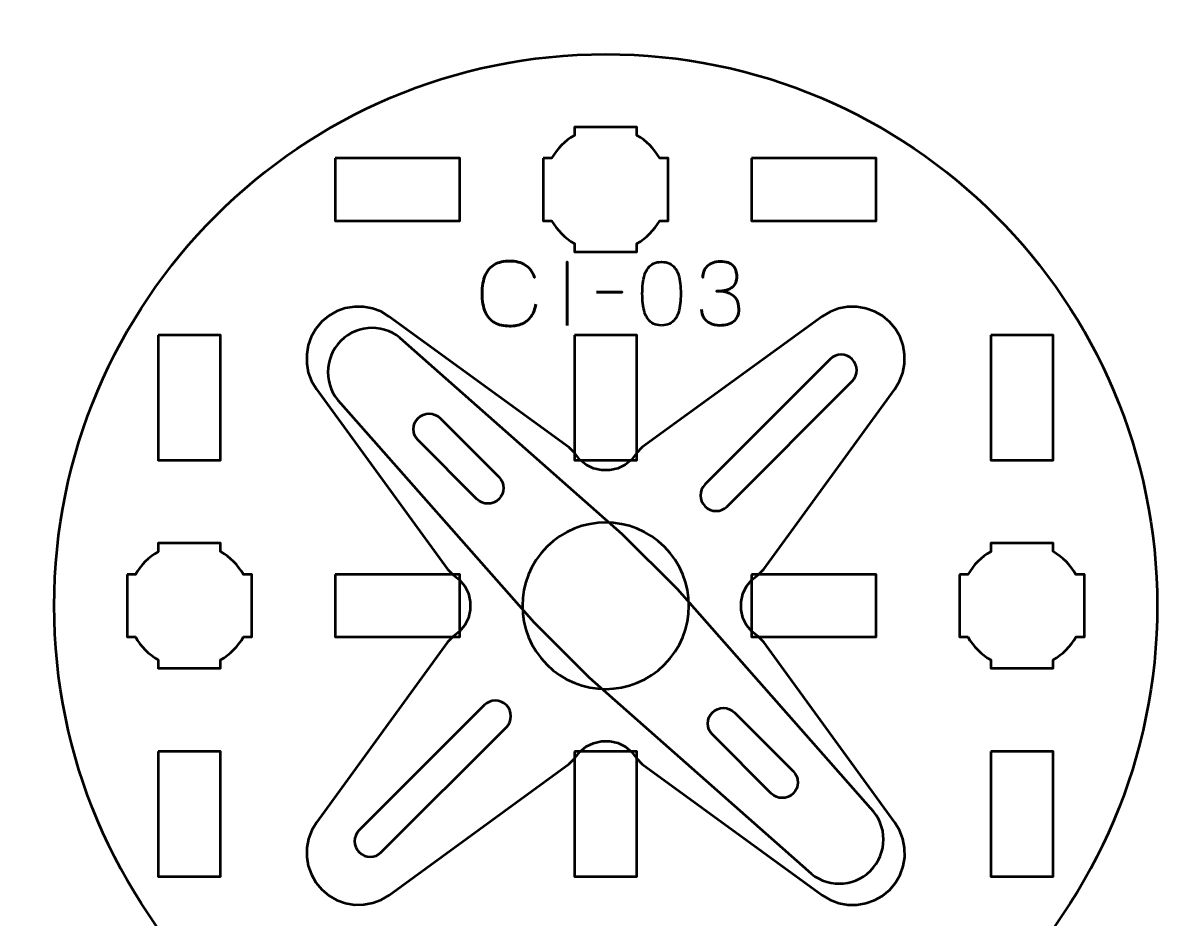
# Model space of a CAD drawing. Header units: centimetres. Extents: x -21 to 0, y -29.7 to 0.
# Drawn here: x -11.5 to -5.99, y -27.16 to -22.85 of the extents above; entities that cross this region are included whole.
import ezdxf

# ---------------------------------------------------------------- set-up
doc = ezdxf.new("R2010")
doc.units = ezdxf.units.CM
doc.header["$MEASUREMENT"] = 0
doc.layers.add('Layer 1', color=7, linetype='Continuous')

msp = doc.modelspace()

# ---------------------------------------------------------------- linework, layer by layer
at = {"layer": 'Layer 1', "color": 114, "lineweight": 53}
msp.add_ellipse((-8.69997, -25.65), major_axis=(0, 2.65), ratio=1, dxfattribs=at)
at = {"layer": 'Layer 1', "color": 22, "lineweight": 53}
msp.add_open_spline([(-21.00003, -29.19995), (-21.00003, -29.19995), (-21.00003, -0.49992), (-21.00003, -0.49992), (-21.00003, -0.49992), (-21.00003, -0.22295), (-20.77694, 0.00004), (-20.49994, 0.00004), (-20.49994, 0.00004), (-20.49994, 0.00004), (-0.50008, 0.00004), (-0.50008, 0.00004), (-0.50008, 0.00004), (-0.22294, 0.00004), (0.00002, -0.22295), (0.00002, -0.49992), (0.00002, -0.49992), (0.00002, -0.49992), (0.00002, -29.19995), (0.00002, -29.19995), (0.00002, -29.19995), (0.00002, -29.47695), (-0.22294, -29.70004), (-0.50008, -29.70004), (-0.50008, -29.70004), (-0.50008, -29.70004), (-20.49994, -29.70004), (-20.49994, -29.70004), (-20.49994, -29.70004), (-20.77694, -29.70004), (-21.00003, -29.47695), (-21.00003, -29.19995)], degree=3, knots=[0, 0, 0, 0, 0.125, 0.125, 0.125, 0.125, 0.25, 0.25, 0.25, 0.25, 0.375, 0.375, 0.375, 0.375, 0.5, 0.5, 0.5, 0.5, 0.625, 0.625, 0.625, 0.625, 0.75, 0.75, 0.75, 0.75, 0.875, 0.875, 0.875, 0.875, 1, 1, 1, 1], dxfattribs=at)
at = {"layer": 'Layer 1', "lineweight": 53}
for points, knots in [([(-8.99997, -23.49994), (-8.99997, -23.49994), (-8.95977, -23.49994), (-8.95977, -23.49994), (-8.95977, -23.49994), (-8.93344, -23.45442), (-8.89548, -23.41649), (-8.84997, -23.39016), (-8.84997, -23.39016), (-8.84997, -23.39016), (-8.84997, -23.34994), (-8.84997, -23.34994), (-8.84997, -23.34994), (-8.84997, -23.34994), (-8.54997, -23.34994), (-8.54997, -23.34994), (-8.54997, -23.34994), (-8.54997, -23.34994), (-8.54997, -23.39013), (-8.54997, -23.39013), (-8.54997, -23.39013), (-8.50444, -23.41646), (-8.46645, -23.45441), (-8.44009, -23.49994), (-8.44009, -23.49994), (-8.44009, -23.49994), (-8.39997, -23.49994), (-8.39997, -23.49994), (-8.39997, -23.49994), (-8.39997, -23.49994), (-8.39997, -23.64536), (-8.39997, -23.64536), (-8.39997, -23.64536), (-8.39997, -23.64536), (-8.39991, -23.65001), (-8.39991, -23.65001), (-8.39991, -23.65001), (-8.39991, -23.65001), (-8.39997, -23.65465), (-8.39997, -23.65465), (-8.39997, -23.65465), (-8.39997, -23.65465), (-8.39997, -23.79994), (-8.39997, -23.79994), (-8.39997, -23.79994), (-8.39997, -23.79994), (-8.44004, -23.79994), (-8.44004, -23.79994), (-8.44004, -23.79994), (-8.46639, -23.84551), (-8.50439, -23.88352), (-8.54997, -23.90988), (-8.54997, -23.90988), (-8.54997, -23.90988), (-8.54997, -23.94994), (-8.54997, -23.94994), (-8.54997, -23.94994), (-8.54997, -23.94994), (-8.69325, -23.94994), (-8.69325, -23.94994), (-8.69325, -23.94994), (-8.69325, -23.94994), (-8.69992, -23.95002), (-8.69992, -23.95002), (-8.69992, -23.95002), (-8.69992, -23.95002), (-8.7066, -23.94994), (-8.7066, -23.94994), (-8.7066, -23.94994), (-8.7066, -23.94994), (-8.84997, -23.94994), (-8.84997, -23.94994), (-8.84997, -23.94994), (-8.84997, -23.94994), (-8.84997, -23.90984), (-8.84997, -23.90984), (-8.84997, -23.90984), (-8.89551, -23.88348), (-8.93349, -23.84549), (-8.95982, -23.79994), (-8.95982, -23.79994), (-8.95982, -23.79994), (-8.99997, -23.79994), (-8.99997, -23.79994), (-8.99997, -23.79994), (-8.99997, -23.79994), (-8.99997, -23.49994), (-8.99997, -23.49994)], [0, 0, 0, 0, 0.0454545, 0.0454545, 0.0454545, 0.0454545, 0.0909091, 0.0909091, 0.0909091, 0.0909091, 0.1363636, 0.1363636, 0.1363636, 0.1363636, 0.1818182, 0.1818182, 0.1818182, 0.1818182, 0.2272727, 0.2272727, 0.2272727, 0.2272727, 0.2727273, 0.2727273, 0.2727273, 0.2727273, 0.3181818, 0.3181818, 0.3181818, 0.3181818, 0.3636364, 0.3636364, 0.3636364, 0.3636364, 0.4090909, 0.4090909, 0.4090909, 0.4090909, 0.4545455, 0.4545455, 0.4545455, 0.4545455, 0.5, 0.5, 0.5, 0.5, 0.5454545, 0.5454545, 0.5454545, 0.5454545, 0.5909091, 0.5909091, 0.5909091, 0.5909091, 0.6363636, 0.6363636, 0.6363636, 0.6363636, 0.6818182, 0.6818182, 0.6818182, 0.6818182, 0.7272727, 0.7272727, 0.7272727, 0.7272727, 0.7727273, 0.7727273, 0.7727273, 0.7727273, 0.8181818, 0.8181818, 0.8181818, 0.8181818, 0.8636364, 0.8636364, 0.8636364, 0.8636364, 0.9090909, 0.9090909, 0.9090909, 0.9090909, 0.9545455, 0.9545455, 0.9545455, 0.9545455, 1, 1, 1, 1]), ([(-9.99996, -23.49993), (-9.99996, -23.49993), (-9.39995, -23.49993), (-9.39995, -23.49993), (-9.39995, -23.49993), (-9.39995, -23.49993), (-9.39995, -23.79993), (-9.39995, -23.79993), (-9.39995, -23.79993), (-9.39995, -23.79993), (-9.99996, -23.79993), (-9.99996, -23.79993), (-9.99996, -23.79993), (-9.99996, -23.79993), (-9.99996, -23.49993), (-9.99996, -23.49993)], [0, 0, 0, 0, 0.25, 0.25, 0.25, 0.25, 0.5, 0.5, 0.5, 0.5, 0.75, 0.75, 0.75, 0.75, 1, 1, 1, 1]), ([(-7.99989, -23.49993), (-7.99989, -23.49993), (-7.39989, -23.49993), (-7.39989, -23.49993), (-7.39989, -23.49993), (-7.39989, -23.49993), (-7.39989, -23.79993), (-7.39989, -23.79993), (-7.39989, -23.79993), (-7.39989, -23.79993), (-7.99989, -23.79993), (-7.99989, -23.79993), (-7.99989, -23.79993), (-7.99989, -23.79993), (-7.99989, -23.49993), (-7.99989, -23.49993)], [0, 0, 0, 0, 0.25, 0.25, 0.25, 0.25, 0.5, 0.5, 0.5, 0.5, 0.75, 0.75, 0.75, 0.75, 1, 1, 1, 1]), ([(-10.84994, -24.34991), (-10.84994, -24.34991), (-10.54994, -24.34991), (-10.54994, -24.34991), (-10.54994, -24.34991), (-10.54994, -24.34991), (-10.54994, -24.94992), (-10.54994, -24.94992), (-10.54994, -24.94992), (-10.54994, -24.94992), (-10.84994, -24.94992), (-10.84994, -24.94992), (-10.84994, -24.94992), (-10.84994, -24.94992), (-10.84994, -24.34991), (-10.84994, -24.34991)], [0, 0, 0, 0, 0.25, 0.25, 0.25, 0.25, 0.5, 0.5, 0.5, 0.5, 0.75, 0.75, 0.75, 0.75, 1, 1, 1, 1]), ([(-8.85001, -24.34991), (-8.85001, -24.34991), (-8.55001, -24.34991), (-8.55001, -24.34991), (-8.55001, -24.34991), (-8.55001, -24.34991), (-8.55001, -24.94992), (-8.55001, -24.94992), (-8.55001, -24.94992), (-8.55001, -24.94992), (-8.85001, -24.94992), (-8.85001, -24.94992), (-8.85001, -24.94992), (-8.85001, -24.94992), (-8.85001, -24.34991), (-8.85001, -24.34991)], [0, 0, 0, 0, 0.25, 0.25, 0.25, 0.25, 0.5, 0.5, 0.5, 0.5, 0.75, 0.75, 0.75, 0.75, 1, 1, 1, 1]), ([(-6.84991, -24.34991), (-6.84991, -24.34991), (-6.5499, -24.34991), (-6.5499, -24.34991), (-6.5499, -24.34991), (-6.5499, -24.34991), (-6.5499, -24.94992), (-6.5499, -24.94992), (-6.5499, -24.94992), (-6.5499, -24.94992), (-6.84991, -24.94992), (-6.84991, -24.94992), (-6.84991, -24.94992), (-6.84991, -24.94992), (-6.84991, -24.34991), (-6.84991, -24.34991)], [0, 0, 0, 0, 0.25, 0.25, 0.25, 0.25, 0.5, 0.5, 0.5, 0.5, 0.75, 0.75, 0.75, 0.75, 1, 1, 1, 1]), ([(-10.99997, -25.49994), (-10.99997, -25.49994), (-10.95977, -25.49994), (-10.95977, -25.49994), (-10.95977, -25.49994), (-10.93344, -25.45442), (-10.89548, -25.41649), (-10.84997, -25.39016), (-10.84997, -25.39016), (-10.84997, -25.39016), (-10.84997, -25.34994), (-10.84997, -25.34994), (-10.84997, -25.34994), (-10.84997, -25.34994), (-10.54997, -25.34994), (-10.54997, -25.34994), (-10.54997, -25.34994), (-10.54997, -25.34994), (-10.54997, -25.39013), (-10.54997, -25.39013), (-10.54997, -25.39013), (-10.50444, -25.41646), (-10.46645, -25.45441), (-10.44009, -25.49994), (-10.44009, -25.49994), (-10.44009, -25.49994), (-10.39997, -25.49994), (-10.39997, -25.49994), (-10.39997, -25.49994), (-10.39997, -25.49994), (-10.39997, -25.64536), (-10.39997, -25.64536), (-10.39997, -25.64536), (-10.39997, -25.64536), (-10.39991, -25.65001), (-10.39991, -25.65001), (-10.39991, -25.65001), (-10.39991, -25.65001), (-10.39997, -25.65465), (-10.39997, -25.65465), (-10.39997, -25.65465), (-10.39997, -25.65465), (-10.39997, -25.79994), (-10.39997, -25.79994), (-10.39997, -25.79994), (-10.39997, -25.79994), (-10.44004, -25.79994), (-10.44004, -25.79994), (-10.44004, -25.79994), (-10.46639, -25.84551), (-10.50439, -25.88352), (-10.54997, -25.90988), (-10.54997, -25.90988), (-10.54997, -25.90988), (-10.54997, -25.94994), (-10.54997, -25.94994), (-10.54997, -25.94994), (-10.54997, -25.94994), (-10.69325, -25.94994), (-10.69325, -25.94994), (-10.69325, -25.94994), (-10.69325, -25.94994), (-10.69992, -25.95002), (-10.69992, -25.95002), (-10.69992, -25.95002), (-10.69992, -25.95002), (-10.7066, -25.94994), (-10.7066, -25.94994), (-10.7066, -25.94994), (-10.7066, -25.94994), (-10.84997, -25.94994), (-10.84997, -25.94994), (-10.84997, -25.94994), (-10.84997, -25.94994), (-10.84997, -25.90984), (-10.84997, -25.90984), (-10.84997, -25.90984), (-10.89551, -25.88348), (-10.93349, -25.84549), (-10.95982, -25.79994), (-10.95982, -25.79994), (-10.95982, -25.79994), (-10.99997, -25.79994), (-10.99997, -25.79994), (-10.99997, -25.79994), (-10.99997, -25.79994), (-10.99997, -25.49994), (-10.99997, -25.49994)], [0, 0, 0, 0, 0.0454545, 0.0454545, 0.0454545, 0.0454545, 0.0909091, 0.0909091, 0.0909091, 0.0909091, 0.1363636, 0.1363636, 0.1363636, 0.1363636, 0.1818182, 0.1818182, 0.1818182, 0.1818182, 0.2272727, 0.2272727, 0.2272727, 0.2272727, 0.2727273, 0.2727273, 0.2727273, 0.2727273, 0.3181818, 0.3181818, 0.3181818, 0.3181818, 0.3636364, 0.3636364, 0.3636364, 0.3636364, 0.4090909, 0.4090909, 0.4090909, 0.4090909, 0.4545455, 0.4545455, 0.4545455, 0.4545455, 0.5, 0.5, 0.5, 0.5, 0.5454545, 0.5454545, 0.5454545, 0.5454545, 0.5909091, 0.5909091, 0.5909091, 0.5909091, 0.6363636, 0.6363636, 0.6363636, 0.6363636, 0.6818182, 0.6818182, 0.6818182, 0.6818182, 0.7272727, 0.7272727, 0.7272727, 0.7272727, 0.7727273, 0.7727273, 0.7727273, 0.7727273, 0.8181818, 0.8181818, 0.8181818, 0.8181818, 0.8636364, 0.8636364, 0.8636364, 0.8636364, 0.9090909, 0.9090909, 0.9090909, 0.9090909, 0.9545455, 0.9545455, 0.9545455, 0.9545455, 1, 1, 1, 1]), ([(-6.99997, -25.49994), (-6.99997, -25.49994), (-6.95977, -25.49994), (-6.95977, -25.49994), (-6.95977, -25.49994), (-6.93344, -25.45442), (-6.89548, -25.41649), (-6.84997, -25.39016), (-6.84997, -25.39016), (-6.84997, -25.39016), (-6.84997, -25.34994), (-6.84997, -25.34994), (-6.84997, -25.34994), (-6.84997, -25.34994), (-6.54997, -25.34994), (-6.54997, -25.34994), (-6.54997, -25.34994), (-6.54997, -25.34994), (-6.54997, -25.39013), (-6.54997, -25.39013), (-6.54997, -25.39013), (-6.50444, -25.41646), (-6.46645, -25.45441), (-6.44009, -25.49994), (-6.44009, -25.49994), (-6.44009, -25.49994), (-6.39997, -25.49994), (-6.39997, -25.49994), (-6.39997, -25.49994), (-6.39997, -25.49994), (-6.39997, -25.64536), (-6.39997, -25.64536), (-6.39997, -25.64536), (-6.39997, -25.64536), (-6.39991, -25.65001), (-6.39991, -25.65001), (-6.39991, -25.65001), (-6.39991, -25.65001), (-6.39997, -25.65465), (-6.39997, -25.65465), (-6.39997, -25.65465), (-6.39997, -25.65465), (-6.39997, -25.79994), (-6.39997, -25.79994), (-6.39997, -25.79994), (-6.39997, -25.79994), (-6.44004, -25.79994), (-6.44004, -25.79994), (-6.44004, -25.79994), (-6.46639, -25.84551), (-6.50439, -25.88352), (-6.54997, -25.90988), (-6.54997, -25.90988), (-6.54997, -25.90988), (-6.54997, -25.94994), (-6.54997, -25.94994), (-6.54997, -25.94994), (-6.54997, -25.94994), (-6.69325, -25.94994), (-6.69325, -25.94994), (-6.69325, -25.94994), (-6.69325, -25.94994), (-6.69992, -25.95002), (-6.69992, -25.95002), (-6.69992, -25.95002), (-6.69992, -25.95002), (-6.7066, -25.94994), (-6.7066, -25.94994), (-6.7066, -25.94994), (-6.7066, -25.94994), (-6.84997, -25.94994), (-6.84997, -25.94994), (-6.84997, -25.94994), (-6.84997, -25.94994), (-6.84997, -25.90984), (-6.84997, -25.90984), (-6.84997, -25.90984), (-6.89551, -25.88348), (-6.93349, -25.84549), (-6.95982, -25.79994), (-6.95982, -25.79994), (-6.95982, -25.79994), (-6.99997, -25.79994), (-6.99997, -25.79994), (-6.99997, -25.79994), (-6.99997, -25.79994), (-6.99997, -25.49994), (-6.99997, -25.49994)], [0, 0, 0, 0, 0.0454545, 0.0454545, 0.0454545, 0.0454545, 0.0909091, 0.0909091, 0.0909091, 0.0909091, 0.1363636, 0.1363636, 0.1363636, 0.1363636, 0.1818182, 0.1818182, 0.1818182, 0.1818182, 0.2272727, 0.2272727, 0.2272727, 0.2272727, 0.2727273, 0.2727273, 0.2727273, 0.2727273, 0.3181818, 0.3181818, 0.3181818, 0.3181818, 0.3636364, 0.3636364, 0.3636364, 0.3636364, 0.4090909, 0.4090909, 0.4090909, 0.4090909, 0.4545455, 0.4545455, 0.4545455, 0.4545455, 0.5, 0.5, 0.5, 0.5, 0.5454545, 0.5454545, 0.5454545, 0.5454545, 0.5909091, 0.5909091, 0.5909091, 0.5909091, 0.6363636, 0.6363636, 0.6363636, 0.6363636, 0.6818182, 0.6818182, 0.6818182, 0.6818182, 0.7272727, 0.7272727, 0.7272727, 0.7272727, 0.7727273, 0.7727273, 0.7727273, 0.7727273, 0.8181818, 0.8181818, 0.8181818, 0.8181818, 0.8636364, 0.8636364, 0.8636364, 0.8636364, 0.9090909, 0.9090909, 0.9090909, 0.9090909, 0.9545455, 0.9545455, 0.9545455, 0.9545455, 1, 1, 1, 1]), ([(-9.99996, -25.49986), (-9.99996, -25.49986), (-9.39995, -25.49986), (-9.39995, -25.49986), (-9.39995, -25.49986), (-9.39995, -25.49986), (-9.39995, -25.79986), (-9.39995, -25.79986), (-9.39995, -25.79986), (-9.39995, -25.79986), (-9.99996, -25.79986), (-9.99996, -25.79986), (-9.99996, -25.79986), (-9.99996, -25.79986), (-9.99996, -25.49986), (-9.99996, -25.49986)], [0, 0, 0, 0, 0.25, 0.25, 0.25, 0.25, 0.5, 0.5, 0.5, 0.5, 0.75, 0.75, 0.75, 0.75, 1, 1, 1, 1]), ([(-7.99989, -25.49986), (-7.99989, -25.49986), (-7.39989, -25.49986), (-7.39989, -25.49986), (-7.39989, -25.49986), (-7.39989, -25.49986), (-7.39989, -25.79986), (-7.39989, -25.79986), (-7.39989, -25.79986), (-7.39989, -25.79986), (-7.99989, -25.79986), (-7.99989, -25.79986), (-7.99989, -25.79986), (-7.99989, -25.79986), (-7.99989, -25.49986), (-7.99989, -25.49986)], [0, 0, 0, 0, 0.25, 0.25, 0.25, 0.25, 0.5, 0.5, 0.5, 0.5, 0.75, 0.75, 0.75, 0.75, 1, 1, 1, 1]), ([(-10.84994, -26.34998), (-10.84994, -26.34998), (-10.54994, -26.34998), (-10.54994, -26.34998), (-10.54994, -26.34998), (-10.54994, -26.34998), (-10.54994, -26.94998), (-10.54994, -26.94998), (-10.54994, -26.94998), (-10.54994, -26.94998), (-10.84994, -26.94998), (-10.84994, -26.94998), (-10.84994, -26.94998), (-10.84994, -26.94998), (-10.84994, -26.34998), (-10.84994, -26.34998)], [0, 0, 0, 0, 0.25, 0.25, 0.25, 0.25, 0.5, 0.5, 0.5, 0.5, 0.75, 0.75, 0.75, 0.75, 1, 1, 1, 1]), ([(-8.85001, -26.34998), (-8.85001, -26.34998), (-8.55001, -26.34998), (-8.55001, -26.34998), (-8.55001, -26.34998), (-8.55001, -26.34998), (-8.55001, -26.94998), (-8.55001, -26.94998), (-8.55001, -26.94998), (-8.55001, -26.94998), (-8.85001, -26.94998), (-8.85001, -26.94998), (-8.85001, -26.94998), (-8.85001, -26.94998), (-8.85001, -26.34998), (-8.85001, -26.34998)], [0, 0, 0, 0, 0.25, 0.25, 0.25, 0.25, 0.5, 0.5, 0.5, 0.5, 0.75, 0.75, 0.75, 0.75, 1, 1, 1, 1]), ([(-6.84991, -26.34998), (-6.84991, -26.34998), (-6.5499, -26.34998), (-6.5499, -26.34998), (-6.5499, -26.34998), (-6.5499, -26.34998), (-6.5499, -26.94998), (-6.5499, -26.94998), (-6.5499, -26.94998), (-6.5499, -26.94998), (-6.84991, -26.94998), (-6.84991, -26.94998), (-6.84991, -26.94998), (-6.84991, -26.94998), (-6.84991, -26.34998), (-6.84991, -26.34998)], [0, 0, 0, 0, 0.25, 0.25, 0.25, 0.25, 0.5, 0.5, 0.5, 0.5, 0.75, 0.75, 0.75, 0.75, 1, 1, 1, 1])]:
    msp.add_open_spline(points, degree=3, knots=knots, dxfattribs=at)
at = {"layer": 'Layer 1', "color": 30, "lineweight": 53}
for points, knots in [([(-9.03482, -24.20033), (-9.03934, -24.22453), (-9.04724, -24.2445), (-9.05832, -24.26016), (-9.05832, -24.26016), (-9.06946, -24.27576), (-9.08372, -24.28733), (-9.10107, -24.29488), (-9.10107, -24.29488), (-9.11836, -24.30243), (-9.13868, -24.30624), (-9.16182, -24.30617), (-9.16182, -24.30617), (-9.18997, -24.30624), (-9.21389, -24.3008), (-9.23351, -24.28973), (-9.23351, -24.28973), (-9.25312, -24.27872), (-9.26808, -24.26172), (-9.27838, -24.23865), (-9.27838, -24.23865), (-9.28868, -24.21557), (-9.29383, -24.18601), (-9.2939, -24.14996), (-9.2939, -24.14996), (-9.29383, -24.11405), (-9.28868, -24.08455), (-9.27838, -24.06148), (-9.27838, -24.06148), (-9.26808, -24.03841), (-9.25312, -24.02134), (-9.23351, -24.01026), (-9.23351, -24.01026), (-9.21389, -23.99918), (-9.18997, -23.99368), (-9.16182, -23.99375), (-9.16182, -23.99375), (-9.13169, -23.99368), (-9.10644, -24.0001), (-9.08612, -24.01301), (-9.08612, -24.01301), (-9.06587, -24.02592), (-9.05098, -24.04589), (-9.0416, -24.07291), (-9.0416, -24.07291), (-9.05098, -24.04589), (-9.06587, -24.02592), (-9.08612, -24.01301), (-9.08612, -24.01301), (-9.10644, -24.0001), (-9.13169, -23.99368), (-9.16182, -23.99375), (-9.16182, -23.99375), (-9.18997, -23.99368), (-9.21389, -23.99918), (-9.23351, -24.01026), (-9.23351, -24.01026), (-9.25312, -24.02134), (-9.26808, -24.03841), (-9.27838, -24.06148), (-9.27838, -24.06148), (-9.28868, -24.08455), (-9.29383, -24.11405), (-9.2939, -24.14996), (-9.2939, -24.14996), (-9.29383, -24.18601), (-9.28868, -24.21557), (-9.27838, -24.23865), (-9.27838, -24.23865), (-9.26808, -24.26172), (-9.25312, -24.27872), (-9.23351, -24.28973), (-9.23351, -24.28973), (-9.21389, -24.3008), (-9.18997, -24.30624), (-9.16182, -24.30617), (-9.16182, -24.30617), (-9.13868, -24.30624), (-9.11836, -24.30243), (-9.10107, -24.29488), (-9.10107, -24.29488), (-9.08372, -24.28733), (-9.06946, -24.27576), (-9.05832, -24.26016), (-9.05832, -24.26016), (-9.04724, -24.2445), (-9.03934, -24.22453), (-9.03482, -24.20033)], [0, 0, 0, 0, 0.0454545, 0.0454545, 0.0454545, 0.0454545, 0.0909091, 0.0909091, 0.0909091, 0.0909091, 0.1363636, 0.1363636, 0.1363636, 0.1363636, 0.1818182, 0.1818182, 0.1818182, 0.1818182, 0.2272727, 0.2272727, 0.2272727, 0.2272727, 0.2727273, 0.2727273, 0.2727273, 0.2727273, 0.3181818, 0.3181818, 0.3181818, 0.3181818, 0.3636364, 0.3636364, 0.3636364, 0.3636364, 0.4090909, 0.4090909, 0.4090909, 0.4090909, 0.4545455, 0.4545455, 0.4545455, 0.4545455, 0.5, 0.5, 0.5, 0.5, 0.5454545, 0.5454545, 0.5454545, 0.5454545, 0.5909091, 0.5909091, 0.5909091, 0.5909091, 0.6363636, 0.6363636, 0.6363636, 0.6363636, 0.6818182, 0.6818182, 0.6818182, 0.6818182, 0.7272727, 0.7272727, 0.7272727, 0.7272727, 0.7727273, 0.7727273, 0.7727273, 0.7727273, 0.8181818, 0.8181818, 0.8181818, 0.8181818, 0.8636364, 0.8636364, 0.8636364, 0.8636364, 0.9090909, 0.9090909, 0.9090909, 0.9090909, 0.9545455, 0.9545455, 0.9545455, 0.9545455, 1, 1, 1, 1]), ([(-8.88496, -24.30278), (-8.88496, -24.30278), (-8.88496, -23.99756), (-8.88496, -23.99756), (-8.88496, -23.99756), (-8.88496, -23.99756), (-8.88496, -24.30278), (-8.88496, -24.30278)], [0, 0, 0, 0, 0.5, 0.5, 0.5, 0.5, 1, 1, 1, 1]), ([(-8.43157, -24.30278), (-8.41676, -24.30271), (-8.40399, -24.3001), (-8.39333, -24.29502), (-8.39333, -24.29502), (-8.38275, -24.28994), (-8.37393, -24.28267), (-8.36688, -24.27343), (-8.36688, -24.27343), (-8.35989, -24.26412), (-8.35439, -24.25311), (-8.3503, -24.24041), (-8.3503, -24.24041), (-8.34627, -24.22771), (-8.34338, -24.21381), (-8.34176, -24.19857), (-8.34176, -24.19857), (-8.34006, -24.18333), (-8.33922, -24.16731), (-8.33929, -24.15038), (-8.33929, -24.15038), (-8.33922, -24.13352), (-8.34006, -24.1175), (-8.34176, -24.10233), (-8.34176, -24.10233), (-8.34338, -24.08716), (-8.34627, -24.07319), (-8.3503, -24.06049), (-8.3503, -24.06049), (-8.35439, -24.04786), (-8.35989, -24.03686), (-8.36688, -24.02747), (-8.36688, -24.02747), (-8.37393, -24.01816), (-8.38275, -24.01089), (-8.39333, -24.00581), (-8.39333, -24.00581), (-8.40399, -24.00066), (-8.41676, -23.99805), (-8.43157, -23.99798), (-8.43157, -23.99798), (-8.44639, -23.99805), (-8.45916, -24.00066), (-8.46982, -24.00581), (-8.46982, -24.00581), (-8.4804, -24.01089), (-8.48922, -24.01816), (-8.49627, -24.02747), (-8.49627, -24.02747), (-8.50326, -24.03686), (-8.50876, -24.04786), (-8.51285, -24.06049), (-8.51285, -24.06049), (-8.51688, -24.07319), (-8.51977, -24.08716), (-8.52139, -24.10233), (-8.52139, -24.10233), (-8.52308, -24.1175), (-8.52393, -24.13352), (-8.52386, -24.15038), (-8.52386, -24.15038), (-8.52393, -24.16731), (-8.52308, -24.18333), (-8.52139, -24.19857), (-8.52139, -24.19857), (-8.51977, -24.21381), (-8.51688, -24.22771), (-8.51285, -24.24041), (-8.51285, -24.24041), (-8.50876, -24.25311), (-8.50326, -24.26412), (-8.49627, -24.27343), (-8.49627, -24.27343), (-8.48922, -24.28267), (-8.4804, -24.28994), (-8.46982, -24.29502), (-8.46982, -24.29502), (-8.45916, -24.3001), (-8.44639, -24.30271), (-8.43157, -24.30278)], [0, 0, 0, 0, 0.05, 0.05, 0.05, 0.05, 0.1, 0.1, 0.1, 0.1, 0.15, 0.15, 0.15, 0.15, 0.2, 0.2, 0.2, 0.2, 0.25, 0.25, 0.25, 0.25, 0.3, 0.3, 0.3, 0.3, 0.35, 0.35, 0.35, 0.35, 0.4, 0.4, 0.4, 0.4, 0.45, 0.45, 0.45, 0.45, 0.5, 0.5, 0.5, 0.5, 0.55, 0.55, 0.55, 0.55, 0.6, 0.6, 0.6, 0.6, 0.65, 0.65, 0.65, 0.65, 0.7, 0.7, 0.7, 0.7, 0.75, 0.75, 0.75, 0.75, 0.8, 0.8, 0.8, 0.8, 0.85, 0.85, 0.85, 0.85, 0.9, 0.9, 0.9, 0.9, 0.95, 0.95, 0.95, 0.95, 1, 1, 1, 1]), ([(-8.43157, -24.30278), (-8.41676, -24.30271), (-8.40399, -24.3001), (-8.39333, -24.29502), (-8.39333, -24.29502), (-8.38275, -24.28994), (-8.37393, -24.28267), (-8.36688, -24.27343), (-8.36688, -24.27343), (-8.35989, -24.26412), (-8.35439, -24.25311), (-8.3503, -24.24041), (-8.3503, -24.24041), (-8.34627, -24.22771), (-8.34338, -24.21381), (-8.34176, -24.19857), (-8.34176, -24.19857), (-8.34006, -24.18333), (-8.33922, -24.16731), (-8.33929, -24.15038), (-8.33929, -24.15038), (-8.33922, -24.13352), (-8.34006, -24.1175), (-8.34176, -24.10233), (-8.34176, -24.10233), (-8.34338, -24.08716), (-8.34627, -24.07319), (-8.3503, -24.06049), (-8.3503, -24.06049), (-8.35439, -24.04786), (-8.35989, -24.03686), (-8.36688, -24.02747), (-8.36688, -24.02747), (-8.37393, -24.01816), (-8.38275, -24.01089), (-8.39333, -24.00581), (-8.39333, -24.00581), (-8.40399, -24.00066), (-8.41676, -23.99805), (-8.43157, -23.99798), (-8.43157, -23.99798), (-8.44639, -23.99805), (-8.45916, -24.00066), (-8.46982, -24.00581), (-8.46982, -24.00581), (-8.4804, -24.01089), (-8.48922, -24.01816), (-8.49627, -24.02747), (-8.49627, -24.02747), (-8.50326, -24.03686), (-8.50876, -24.04786), (-8.51285, -24.06049), (-8.51285, -24.06049), (-8.51688, -24.07319), (-8.51977, -24.08716), (-8.52139, -24.10233), (-8.52139, -24.10233), (-8.52308, -24.1175), (-8.52393, -24.13352), (-8.52386, -24.15038), (-8.52386, -24.15038), (-8.52393, -24.16731), (-8.52308, -24.18333), (-8.52139, -24.19857), (-8.52139, -24.19857), (-8.51977, -24.21381), (-8.51688, -24.22771), (-8.51285, -24.24041), (-8.51285, -24.24041), (-8.50876, -24.25311), (-8.50326, -24.26412), (-8.49627, -24.27343), (-8.49627, -24.27343), (-8.48922, -24.28267), (-8.4804, -24.28994), (-8.46982, -24.29502), (-8.46982, -24.29502), (-8.45916, -24.3001), (-8.44639, -24.30271), (-8.43157, -24.30278)], [0, 0, 0, 0, 0.05, 0.05, 0.05, 0.05, 0.1, 0.1, 0.1, 0.1, 0.15, 0.15, 0.15, 0.15, 0.2, 0.2, 0.2, 0.2, 0.25, 0.25, 0.25, 0.25, 0.3, 0.3, 0.3, 0.3, 0.35, 0.35, 0.35, 0.35, 0.4, 0.4, 0.4, 0.4, 0.45, 0.45, 0.45, 0.45, 0.5, 0.5, 0.5, 0.5, 0.55, 0.55, 0.55, 0.55, 0.6, 0.6, 0.6, 0.6, 0.65, 0.65, 0.65, 0.65, 0.7, 0.7, 0.7, 0.7, 0.75, 0.75, 0.75, 0.75, 0.8, 0.8, 0.8, 0.8, 0.85, 0.85, 0.85, 0.85, 0.9, 0.9, 0.9, 0.9, 0.95, 0.95, 0.95, 0.95, 1, 1, 1, 1]), ([(-8.23896, -24.22616), (-8.23889, -24.2414), (-8.23536, -24.25466), (-8.22838, -24.26616), (-8.22838, -24.26616), (-8.22139, -24.27759), (-8.21144, -24.28655), (-8.19846, -24.29297), (-8.19846, -24.29297), (-8.18548, -24.29939), (-8.16989, -24.30264), (-8.15175, -24.30278), (-8.15175, -24.30278), (-8.13814, -24.30278), (-8.12579, -24.30137), (-8.11457, -24.29841), (-8.11457, -24.29841), (-8.10342, -24.29544), (-8.09383, -24.29086), (-8.08571, -24.28458), (-8.08571, -24.28458), (-8.0776, -24.2783), (-8.07139, -24.27018), (-8.06695, -24.26031), (-8.06695, -24.26031), (-8.06257, -24.25036), (-8.06039, -24.23843), (-8.06032, -24.22446), (-8.06032, -24.22446), (-8.06024, -24.20584), (-8.06405, -24.1901), (-8.0716, -24.17733), (-8.0716, -24.17733), (-8.07915, -24.16456), (-8.09087, -24.15497), (-8.1066, -24.14841), (-8.1066, -24.14841), (-8.12233, -24.14184), (-8.14251, -24.13853), (-8.16699, -24.13853), (-8.16699, -24.13853), (-8.14872, -24.1386), (-8.13341, -24.13691), (-8.12092, -24.13345), (-8.12092, -24.13345), (-8.1085, -24.12999), (-8.09856, -24.12512), (-8.09108, -24.11877), (-8.09108, -24.11877), (-8.0836, -24.11249), (-8.07817, -24.10501), (-8.07492, -24.09641), (-8.07492, -24.09641), (-8.0716, -24.08787), (-8.06998, -24.07849), (-8.07005, -24.06826), (-8.07005, -24.06826), (-8.06998, -24.05802), (-8.07139, -24.04857), (-8.07421, -24.03982), (-8.07421, -24.03982), (-8.07697, -24.03107), (-8.08148, -24.02338), (-8.08762, -24.01682), (-8.08762, -24.01682), (-8.09376, -24.01026), (-8.10187, -24.00511), (-8.11182, -24.00144), (-8.11182, -24.00144), (-8.12184, -23.99777), (-8.13405, -23.99594), (-8.14837, -23.99587), (-8.14837, -23.99587), (-8.16262, -23.99594), (-8.17511, -23.99805), (-8.18569, -24.00215), (-8.18569, -24.00215), (-8.19635, -24.00624), (-8.20509, -24.01181), (-8.21215, -24.01894), (-8.21215, -24.01894), (-8.21913, -24.02606), (-8.22436, -24.03418), (-8.22781, -24.04335), (-8.22781, -24.04335), (-8.23134, -24.05252), (-8.23303, -24.06226), (-8.23303, -24.07249), (-8.23303, -24.07249), (-8.23303, -24.06226), (-8.23134, -24.05252), (-8.22781, -24.04335), (-8.22781, -24.04335), (-8.22436, -24.03418), (-8.21913, -24.02606), (-8.21215, -24.01894), (-8.21215, -24.01894), (-8.20509, -24.01181), (-8.19635, -24.00624), (-8.18569, -24.00215), (-8.18569, -24.00215), (-8.17511, -23.99805), (-8.16262, -23.99594), (-8.14837, -23.99587), (-8.14837, -23.99587), (-8.13405, -23.99594), (-8.12184, -23.99777), (-8.11182, -24.00144), (-8.11182, -24.00144), (-8.10187, -24.00511), (-8.09376, -24.01026), (-8.08762, -24.01682), (-8.08762, -24.01682), (-8.08148, -24.02338), (-8.07697, -24.03107), (-8.07421, -24.03982), (-8.07421, -24.03982), (-8.07139, -24.04857), (-8.06998, -24.05802), (-8.07005, -24.06826), (-8.07005, -24.06826), (-8.06998, -24.07849), (-8.0716, -24.08787), (-8.07492, -24.09641), (-8.07492, -24.09641), (-8.07817, -24.10501), (-8.0836, -24.11249), (-8.09108, -24.11877), (-8.09108, -24.11877), (-8.09856, -24.12512), (-8.1085, -24.12999), (-8.12092, -24.13345), (-8.12092, -24.13345), (-8.13341, -24.13691), (-8.14872, -24.1386), (-8.16699, -24.13853), (-8.16699, -24.13853), (-8.14251, -24.13853), (-8.12233, -24.14184), (-8.1066, -24.14841), (-8.1066, -24.14841), (-8.09087, -24.15497), (-8.07915, -24.16456), (-8.0716, -24.17733), (-8.0716, -24.17733), (-8.06405, -24.1901), (-8.06024, -24.20584), (-8.06032, -24.22446), (-8.06032, -24.22446), (-8.06039, -24.23843), (-8.06257, -24.25036), (-8.06695, -24.26031), (-8.06695, -24.26031), (-8.07139, -24.27018), (-8.0776, -24.2783), (-8.08571, -24.28458), (-8.08571, -24.28458), (-8.09383, -24.29086), (-8.10342, -24.29544), (-8.11457, -24.29841), (-8.11457, -24.29841), (-8.12579, -24.30137), (-8.13814, -24.30278), (-8.15175, -24.30278), (-8.15175, -24.30278), (-8.16989, -24.30264), (-8.18548, -24.29939), (-8.19846, -24.29297), (-8.19846, -24.29297), (-8.21144, -24.28655), (-8.22139, -24.27759), (-8.22838, -24.26616), (-8.22838, -24.26616), (-8.23536, -24.25466), (-8.23889, -24.2414), (-8.23896, -24.22616)], [0, 0, 0, 0, 0.0227273, 0.0227273, 0.0227273, 0.0227273, 0.0454545, 0.0454545, 0.0454545, 0.0454545, 0.0681818, 0.0681818, 0.0681818, 0.0681818, 0.0909091, 0.0909091, 0.0909091, 0.0909091, 0.1136364, 0.1136364, 0.1136364, 0.1136364, 0.1363636, 0.1363636, 0.1363636, 0.1363636, 0.1590909, 0.1590909, 0.1590909, 0.1590909, 0.1818182, 0.1818182, 0.1818182, 0.1818182, 0.2045455, 0.2045455, 0.2045455, 0.2045455, 0.2272727, 0.2272727, 0.2272727, 0.2272727, 0.25, 0.25, 0.25, 0.25, 0.2727273, 0.2727273, 0.2727273, 0.2727273, 0.2954545, 0.2954545, 0.2954545, 0.2954545, 0.3181818, 0.3181818, 0.3181818, 0.3181818, 0.3409091, 0.3409091, 0.3409091, 0.3409091, 0.3636364, 0.3636364, 0.3636364, 0.3636364, 0.3863636, 0.3863636, 0.3863636, 0.3863636, 0.4090909, 0.4090909, 0.4090909, 0.4090909, 0.4318182, 0.4318182, 0.4318182, 0.4318182, 0.4545455, 0.4545455, 0.4545455, 0.4545455, 0.4772727, 0.4772727, 0.4772727, 0.4772727, 0.5, 0.5, 0.5, 0.5, 0.5227273, 0.5227273, 0.5227273, 0.5227273, 0.5454545, 0.5454545, 0.5454545, 0.5454545, 0.5681818, 0.5681818, 0.5681818, 0.5681818, 0.5909091, 0.5909091, 0.5909091, 0.5909091, 0.6136364, 0.6136364, 0.6136364, 0.6136364, 0.6363636, 0.6363636, 0.6363636, 0.6363636, 0.6590909, 0.6590909, 0.6590909, 0.6590909, 0.6818182, 0.6818182, 0.6818182, 0.6818182, 0.7045455, 0.7045455, 0.7045455, 0.7045455, 0.7272727, 0.7272727, 0.7272727, 0.7272727, 0.75, 0.75, 0.75, 0.75, 0.7727273, 0.7727273, 0.7727273, 0.7727273, 0.7954545, 0.7954545, 0.7954545, 0.7954545, 0.8181818, 0.8181818, 0.8181818, 0.8181818, 0.8409091, 0.8409091, 0.8409091, 0.8409091, 0.8636364, 0.8636364, 0.8636364, 0.8636364, 0.8863636, 0.8863636, 0.8863636, 0.8863636, 0.9090909, 0.9090909, 0.9090909, 0.9090909, 0.9318182, 0.9318182, 0.9318182, 0.9318182, 0.9545455, 0.9545455, 0.9545455, 0.9545455, 0.9772727, 0.9772727, 0.9772727, 0.9772727, 1, 1, 1, 1]), ([(-8.74399, -24.14318), (-8.74399, -24.14318), (-8.6208, -24.14318), (-8.6208, -24.14318), (-8.6208, -24.14318), (-8.6208, -24.14318), (-8.74399, -24.14318), (-8.74399, -24.14318)], [0, 0, 0, 0, 0.5, 0.5, 0.5, 0.5, 1, 1, 1, 1]), ([(-9.74123, -24.2598), (-9.74123, -24.2598), (-8.87529, -24.88937), (-8.87529, -24.88937), (-8.87529, -24.88937), (-8.87529, -24.88937), (-8.8484, -24.91738), (-8.8484, -24.91738), (-8.8484, -24.91738), (-8.8484, -24.91738), (-8.82432, -24.94819), (-8.82432, -24.94819), (-8.82432, -24.94819), (-8.82432, -24.94819), (-8.79407, -24.97283), (-8.79407, -24.97283), (-8.79407, -24.97283), (-8.79407, -24.97283), (-8.75879, -24.99019), (-8.75879, -24.99019), (-8.75879, -24.99019), (-8.75879, -24.99019), (-8.71957, -24.99916), (-8.71957, -24.99916), (-8.71957, -24.99916), (-8.71957, -24.99916), (-8.68036, -24.99915), (-8.68036, -24.99915), (-8.68036, -24.99915), (-8.68036, -24.99915), (-8.64228, -24.99019), (-8.64228, -24.99019), (-8.64228, -24.99019), (-8.64228, -24.99019), (-8.60643, -24.97338), (-8.60643, -24.97338), (-8.60643, -24.97338), (-8.60643, -24.97338), (-8.57562, -24.94818), (-8.57562, -24.94818), (-8.57562, -24.94818), (-8.57562, -24.94818), (-8.55155, -24.91738), (-8.55155, -24.91738), (-8.55155, -24.91738), (-8.55155, -24.91738), (-8.52522, -24.88881), (-8.52522, -24.88881), (-8.52522, -24.88881), (-8.52522, -24.88881), (-7.65927, -24.26036), (-7.65927, -24.26036), (-7.65927, -24.26036), (-7.65927, -24.26036), (-7.62174, -24.23739), (-7.62174, -24.23739), (-7.62174, -24.23739), (-7.62174, -24.23739), (-7.58086, -24.22228), (-7.58086, -24.22228), (-7.58086, -24.22228), (-7.58086, -24.22228), (-7.53772, -24.21387), (-7.53772, -24.21387), (-7.53772, -24.21387), (-7.53772, -24.21387), (-7.49348, -24.21331), (-7.49348, -24.21331), (-7.49348, -24.21331), (-7.49348, -24.21331), (-7.44979, -24.22115), (-7.44979, -24.22115), (-7.44979, -24.22115), (-7.44979, -24.22115), (-7.40834, -24.23572), (-7.40834, -24.23572), (-7.40834, -24.23572), (-7.40834, -24.23572), (-7.3697, -24.25756), (-7.3697, -24.25756), (-7.3697, -24.25756), (-7.3697, -24.25756), (-7.33609, -24.28556), (-7.33609, -24.28556), (-7.33609, -24.28556), (-7.33609, -24.28556), (-7.30752, -24.31973), (-7.30752, -24.31973), (-7.30752, -24.31973), (-7.30752, -24.31973), (-7.28568, -24.35838), (-7.28568, -24.35838), (-7.28568, -24.35838), (-7.28568, -24.35838), (-7.27111, -24.39982), (-7.27111, -24.39982), (-7.27111, -24.39982), (-7.27111, -24.39982), (-7.26383, -24.44296), (-7.26383, -24.44296), (-7.26383, -24.44296), (-7.26383, -24.44296), (-7.26439, -24.4872), (-7.26439, -24.4872), (-7.26439, -24.4872), (-7.26439, -24.4872), (-7.27224, -24.5309), (-7.27224, -24.5309), (-7.27224, -24.5309), (-7.27224, -24.5309), (-7.28735, -24.57178), (-7.28735, -24.57178), (-7.28735, -24.57178), (-7.28735, -24.57178), (-7.31032, -24.60931), (-7.31032, -24.60931), (-7.31032, -24.60931), (-7.31032, -24.60931), (-7.93933, -25.4747), (-7.93933, -25.4747), (-7.93933, -25.4747), (-7.93933, -25.4747), (-7.96735, -25.50158), (-7.96735, -25.50158), (-7.96735, -25.50158), (-7.96735, -25.50158), (-7.99814, -25.52566), (-7.99814, -25.52566), (-7.99814, -25.52566), (-7.99814, -25.52566), (-8.02334, -25.55647), (-8.02334, -25.55647), (-8.02334, -25.55647), (-8.02334, -25.55647), (-8.04015, -25.59232), (-8.04015, -25.59232), (-8.04015, -25.59232), (-8.04015, -25.59232), (-8.04911, -25.63039), (-8.04911, -25.63039), (-8.04911, -25.63039), (-8.04911, -25.63039), (-8.04912, -25.66961), (-8.04912, -25.66961), (-8.04912, -25.66961), (-8.04912, -25.66961), (-8.04072, -25.70826), (-8.04072, -25.70826), (-8.04072, -25.70826), (-8.04072, -25.70826), (-8.02335, -25.74355), (-8.02335, -25.74355), (-8.02335, -25.74355), (-8.02335, -25.74355), (-7.99815, -25.77436), (-7.99815, -25.77436), (-7.99815, -25.77436), (-7.99815, -25.77436), (-7.96734, -25.79844), (-7.96734, -25.79844), (-7.96734, -25.79844), (-7.96734, -25.79844), (-7.93933, -25.82532), (-7.93933, -25.82532), (-7.93933, -25.82532), (-7.93933, -25.82532), (-7.31033, -26.6907), (-7.31033, -26.6907), (-7.31033, -26.6907), (-7.31033, -26.6907), (-7.28737, -26.72822), (-7.28737, -26.72822), (-7.28737, -26.72822), (-7.28737, -26.72822), (-7.27168, -26.76966), (-7.27168, -26.76966), (-7.27168, -26.76966), (-7.27168, -26.76966), (-7.26385, -26.81336), (-7.26385, -26.81336), (-7.26385, -26.81336), (-7.26385, -26.81336), (-7.26329, -26.8576), (-7.26329, -26.8576), (-7.26329, -26.8576), (-7.26329, -26.8576), (-7.27056, -26.90073), (-7.27056, -26.90073), (-7.27056, -26.90073), (-7.27056, -26.90073), (-7.28513, -26.94218), (-7.28513, -26.94218), (-7.28513, -26.94218), (-7.28513, -26.94218), (-7.30697, -26.98083), (-7.30697, -26.98083), (-7.30697, -26.98083), (-7.30697, -26.98083), (-7.33497, -27.01444), (-7.33497, -27.01444), (-7.33497, -27.01444), (-7.33497, -27.01444), (-7.36914, -27.043), (-7.36914, -27.043), (-7.36914, -27.043), (-7.36914, -27.043), (-7.4078, -27.06485), (-7.4078, -27.06485), (-7.4078, -27.06485), (-7.4078, -27.06485), (-7.44925, -27.07942), (-7.44925, -27.07942), (-7.44925, -27.07942), (-7.44925, -27.07942), (-7.49237, -27.08669), (-7.49237, -27.08669), (-7.49237, -27.08669), (-7.49237, -27.08669), (-7.53662, -27.08613), (-7.53662, -27.08613), (-7.53662, -27.08613), (-7.53662, -27.08613), (-7.58031, -27.0783), (-7.58031, -27.0783), (-7.58031, -27.0783), (-7.58031, -27.0783), (-7.62176, -27.06261), (-7.62176, -27.06261), (-7.62176, -27.06261), (-7.62176, -27.06261), (-7.65928, -27.03965), (-7.65928, -27.03965), (-7.65928, -27.03965), (-7.65928, -27.03965), (-8.52465, -26.41064), (-8.52465, -26.41064), (-8.52465, -26.41064), (-8.52465, -26.41064), (-8.55154, -26.38264), (-8.55154, -26.38264), (-8.55154, -26.38264), (-8.55154, -26.38264), (-8.57562, -26.35183), (-8.57562, -26.35183), (-8.57562, -26.35183), (-8.57562, -26.35183), (-8.60643, -26.32663), (-8.60643, -26.32663), (-8.60643, -26.32663), (-8.60643, -26.32663), (-8.64172, -26.30926), (-8.64172, -26.30926), (-8.64172, -26.30926), (-8.64172, -26.30926), (-8.68037, -26.30086), (-8.68037, -26.30086), (-8.68037, -26.30086), (-8.68037, -26.30086), (-8.71958, -26.30086), (-8.71958, -26.30086), (-8.71958, -26.30086), (-8.71958, -26.30086), (-8.75766, -26.30983), (-8.75766, -26.30983), (-8.75766, -26.30983), (-8.75766, -26.30983), (-8.79351, -26.32663), (-8.79351, -26.32663), (-8.79351, -26.32663), (-8.79351, -26.32663), (-8.82432, -26.35184), (-8.82432, -26.35184), (-8.82432, -26.35184), (-8.82432, -26.35184), (-8.8484, -26.38264), (-8.8484, -26.38264), (-8.8484, -26.38264), (-8.8484, -26.38264), (-8.87472, -26.41009), (-8.87472, -26.41009), (-8.87472, -26.41009), (-8.87472, -26.41009), (-9.74066, -27.03965), (-9.74066, -27.03965), (-9.74066, -27.03965), (-9.74066, -27.03965), (-9.77818, -27.06261), (-9.77818, -27.06261), (-9.77818, -27.06261), (-9.77818, -27.06261), (-9.81908, -27.07774), (-9.81908, -27.07774), (-9.81908, -27.07774), (-9.81908, -27.07774), (-9.86277, -27.08557), (-9.86277, -27.08557), (-9.86277, -27.08557), (-9.86277, -27.08557), (-9.90701, -27.08614), (-9.90701, -27.08614), (-9.90701, -27.08614), (-9.90701, -27.08614), (-9.95014, -27.07886), (-9.95014, -27.07886), (-9.95014, -27.07886), (-9.95014, -27.07886), (-9.99158, -27.06429), (-9.99158, -27.06429), (-9.99158, -27.06429), (-9.99158, -27.06429), (-10.03024, -27.04245), (-10.03024, -27.04245), (-10.03024, -27.04245), (-10.03024, -27.04245), (-10.06441, -27.01388), (-10.06441, -27.01388), (-10.06441, -27.01388), (-10.06441, -27.01388), (-10.09241, -26.98027), (-10.09241, -26.98027), (-10.09241, -26.98027), (-10.09241, -26.98027), (-10.11424, -26.94163), (-10.11424, -26.94163), (-10.11424, -26.94163), (-10.11424, -26.94163), (-10.12882, -26.90018), (-10.12882, -26.90018), (-10.12882, -26.90018), (-10.12882, -26.90018), (-10.13666, -26.85649), (-10.13666, -26.85649), (-10.13666, -26.85649), (-10.13666, -26.85649), (-10.1361, -26.81224), (-10.1361, -26.81224), (-10.1361, -26.81224), (-10.1361, -26.81224), (-10.1277, -26.76912), (-10.1277, -26.76912), (-10.1277, -26.76912), (-10.1277, -26.76912), (-10.11257, -26.72822), (-10.11257, -26.72822), (-10.11257, -26.72822), (-10.11257, -26.72822), (-10.08961, -26.6907), (-10.08961, -26.6907), (-10.08961, -26.6907), (-10.08961, -26.6907), (-9.46061, -25.8242), (-9.46061, -25.8242), (-9.46061, -25.8242), (-9.46061, -25.8242), (-9.4326, -25.79844), (-9.4326, -25.79844), (-9.4326, -25.79844), (-9.4326, -25.79844), (-9.4018, -25.77436), (-9.4018, -25.77436), (-9.4018, -25.77436), (-9.4018, -25.77436), (-9.37659, -25.74355), (-9.37659, -25.74355), (-9.37659, -25.74355), (-9.37659, -25.74355), (-9.35979, -25.7077), (-9.35979, -25.7077), (-9.35979, -25.7077), (-9.35979, -25.7077), (-9.35083, -25.66961), (-9.35083, -25.66961), (-9.35083, -25.66961), (-9.35083, -25.66961), (-9.35082, -25.63041), (-9.35082, -25.63041), (-9.35082, -25.63041), (-9.35082, -25.63041), (-9.35979, -25.59119), (-9.35979, -25.59119), (-9.35979, -25.59119), (-9.35979, -25.59119), (-9.37715, -25.55591), (-9.37715, -25.55591), (-9.37715, -25.55591), (-9.37715, -25.55591), (-9.40179, -25.52567), (-9.40179, -25.52567), (-9.40179, -25.52567), (-9.40179, -25.52567), (-9.4326, -25.50158), (-9.4326, -25.50158), (-9.4326, -25.50158), (-9.4326, -25.50158), (-9.46061, -25.47469), (-9.46061, -25.47469), (-9.46061, -25.47469), (-9.46061, -25.47469), (-10.09018, -24.60875), (-10.09018, -24.60875), (-10.09018, -24.60875), (-10.09018, -24.60875), (-10.11314, -24.57123), (-10.11314, -24.57123), (-10.11314, -24.57123), (-10.11314, -24.57123), (-10.12883, -24.52978), (-10.12883, -24.52978), (-10.12883, -24.52978), (-10.12883, -24.52978), (-10.13666, -24.48609), (-10.13666, -24.48609), (-10.13666, -24.48609), (-10.13666, -24.48609), (-10.13667, -24.4424), (-10.13667, -24.4424), (-10.13667, -24.4424), (-10.13667, -24.4424), (-10.12995, -24.39872), (-10.12995, -24.39872), (-10.12995, -24.39872), (-10.12995, -24.39872), (-10.11482, -24.35783), (-10.11482, -24.35783), (-10.11482, -24.35783), (-10.11482, -24.35783), (-10.09297, -24.31917), (-10.09297, -24.31917), (-10.09297, -24.31917), (-10.09297, -24.31917), (-10.06441, -24.285), (-10.06441, -24.285), (-10.06441, -24.285), (-10.06441, -24.285), (-10.0308, -24.257), (-10.0308, -24.257), (-10.0308, -24.257), (-10.0308, -24.257), (-9.99215, -24.23516), (-9.99215, -24.23516), (-9.99215, -24.23516), (-9.99215, -24.23516), (-9.95126, -24.22003), (-9.95126, -24.22003), (-9.95126, -24.22003), (-9.95126, -24.22003), (-9.90758, -24.21331), (-9.90758, -24.21331), (-9.90758, -24.21331), (-9.90758, -24.21331), (-9.86389, -24.21332), (-9.86389, -24.21332), (-9.86389, -24.21332), (-9.86389, -24.21332), (-9.82019, -24.22115), (-9.82019, -24.22115), (-9.82019, -24.22115), (-9.82019, -24.22115), (-9.77875, -24.23684), (-9.77875, -24.23684), (-9.77875, -24.23684), (-9.77875, -24.23684), (-9.74123, -24.2598), (-9.74123, -24.2598)], [0, 0, 0, 0, 0.0086207, 0.0086207, 0.0086207, 0.0086207, 0.0172414, 0.0172414, 0.0172414, 0.0172414, 0.0258621, 0.0258621, 0.0258621, 0.0258621, 0.0344828, 0.0344828, 0.0344828, 0.0344828, 0.0431034, 0.0431034, 0.0431034, 0.0431034, 0.0517241, 0.0517241, 0.0517241, 0.0517241, 0.0603448, 0.0603448, 0.0603448, 0.0603448, 0.0689655, 0.0689655, 0.0689655, 0.0689655, 0.0775862, 0.0775862, 0.0775862, 0.0775862, 0.0862069, 0.0862069, 0.0862069, 0.0862069, 0.0948276, 0.0948276, 0.0948276, 0.0948276, 0.1034483, 0.1034483, 0.1034483, 0.1034483, 0.112069, 0.112069, 0.112069, 0.112069, 0.1206897, 0.1206897, 0.1206897, 0.1206897, 0.1293103, 0.1293103, 0.1293103, 0.1293103, 0.137931, 0.137931, 0.137931, 0.137931, 0.1465517, 0.1465517, 0.1465517, 0.1465517, 0.1551724, 0.1551724, 0.1551724, 0.1551724, 0.1637931, 0.1637931, 0.1637931, 0.1637931, 0.1724138, 0.1724138, 0.1724138, 0.1724138, 0.1810345, 0.1810345, 0.1810345, 0.1810345, 0.1896552, 0.1896552, 0.1896552, 0.1896552, 0.1982759, 0.1982759, 0.1982759, 0.1982759, 0.2068966, 0.2068966, 0.2068966, 0.2068966, 0.2155172, 0.2155172, 0.2155172, 0.2155172, 0.2241379, 0.2241379, 0.2241379, 0.2241379, 0.2327586, 0.2327586, 0.2327586, 0.2327586, 0.2413793, 0.2413793, 0.2413793, 0.2413793, 0.25, 0.25, 0.25, 0.25, 0.2586207, 0.2586207, 0.2586207, 0.2586207, 0.2672414, 0.2672414, 0.2672414, 0.2672414, 0.2758621, 0.2758621, 0.2758621, 0.2758621, 0.2844828, 0.2844828, 0.2844828, 0.2844828, 0.2931034, 0.2931034, 0.2931034, 0.2931034, 0.3017241, 0.3017241, 0.3017241, 0.3017241, 0.3103448, 0.3103448, 0.3103448, 0.3103448, 0.3189655, 0.3189655, 0.3189655, 0.3189655, 0.3275862, 0.3275862, 0.3275862, 0.3275862, 0.3362069, 0.3362069, 0.3362069, 0.3362069, 0.3448276, 0.3448276, 0.3448276, 0.3448276, 0.3534483, 0.3534483, 0.3534483, 0.3534483, 0.362069, 0.362069, 0.362069, 0.362069, 0.3706897, 0.3706897, 0.3706897, 0.3706897, 0.3793103, 0.3793103, 0.3793103, 0.3793103, 0.387931, 0.387931, 0.387931, 0.387931, 0.3965517, 0.3965517, 0.3965517, 0.3965517, 0.4051724, 0.4051724, 0.4051724, 0.4051724, 0.4137931, 0.4137931, 0.4137931, 0.4137931, 0.4224138, 0.4224138, 0.4224138, 0.4224138, 0.4310345, 0.4310345, 0.4310345, 0.4310345, 0.4396552, 0.4396552, 0.4396552, 0.4396552, 0.4482759, 0.4482759, 0.4482759, 0.4482759, 0.4568966, 0.4568966, 0.4568966, 0.4568966, 0.4655172, 0.4655172, 0.4655172, 0.4655172, 0.4741379, 0.4741379, 0.4741379, 0.4741379, 0.4827586, 0.4827586, 0.4827586, 0.4827586, 0.4913793, 0.4913793, 0.4913793, 0.4913793, 0.5, 0.5, 0.5, 0.5, 0.5086207, 0.5086207, 0.5086207, 0.5086207, 0.5172414, 0.5172414, 0.5172414, 0.5172414, 0.5258621, 0.5258621, 0.5258621, 0.5258621, 0.5344828, 0.5344828, 0.5344828, 0.5344828, 0.5431034, 0.5431034, 0.5431034, 0.5431034, 0.5517241, 0.5517241, 0.5517241, 0.5517241, 0.5603448, 0.5603448, 0.5603448, 0.5603448, 0.5689655, 0.5689655, 0.5689655, 0.5689655, 0.5775862, 0.5775862, 0.5775862, 0.5775862, 0.5862069, 0.5862069, 0.5862069, 0.5862069, 0.5948276, 0.5948276, 0.5948276, 0.5948276, 0.6034483, 0.6034483, 0.6034483, 0.6034483, 0.612069, 0.612069, 0.612069, 0.612069, 0.6206897, 0.6206897, 0.6206897, 0.6206897, 0.6293103, 0.6293103, 0.6293103, 0.6293103, 0.637931, 0.637931, 0.637931, 0.637931, 0.6465517, 0.6465517, 0.6465517, 0.6465517, 0.6551724, 0.6551724, 0.6551724, 0.6551724, 0.6637931, 0.6637931, 0.6637931, 0.6637931, 0.6724138, 0.6724138, 0.6724138, 0.6724138, 0.6810345, 0.6810345, 0.6810345, 0.6810345, 0.6896552, 0.6896552, 0.6896552, 0.6896552, 0.6982759, 0.6982759, 0.6982759, 0.6982759, 0.7068966, 0.7068966, 0.7068966, 0.7068966, 0.7155172, 0.7155172, 0.7155172, 0.7155172, 0.7241379, 0.7241379, 0.7241379, 0.7241379, 0.7327586, 0.7327586, 0.7327586, 0.7327586, 0.7413793, 0.7413793, 0.7413793, 0.7413793, 0.75, 0.75, 0.75, 0.75, 0.7586207, 0.7586207, 0.7586207, 0.7586207, 0.7672414, 0.7672414, 0.7672414, 0.7672414, 0.7758621, 0.7758621, 0.7758621, 0.7758621, 0.7844828, 0.7844828, 0.7844828, 0.7844828, 0.7931034, 0.7931034, 0.7931034, 0.7931034, 0.8017241, 0.8017241, 0.8017241, 0.8017241, 0.8103448, 0.8103448, 0.8103448, 0.8103448, 0.8189655, 0.8189655, 0.8189655, 0.8189655, 0.8275862, 0.8275862, 0.8275862, 0.8275862, 0.8362069, 0.8362069, 0.8362069, 0.8362069, 0.8448276, 0.8448276, 0.8448276, 0.8448276, 0.8534483, 0.8534483, 0.8534483, 0.8534483, 0.862069, 0.862069, 0.862069, 0.862069, 0.8706897, 0.8706897, 0.8706897, 0.8706897, 0.8793103, 0.8793103, 0.8793103, 0.8793103, 0.887931, 0.887931, 0.887931, 0.887931, 0.8965517, 0.8965517, 0.8965517, 0.8965517, 0.9051724, 0.9051724, 0.9051724, 0.9051724, 0.9137931, 0.9137931, 0.9137931, 0.9137931, 0.9224138, 0.9224138, 0.9224138, 0.9224138, 0.9310345, 0.9310345, 0.9310345, 0.9310345, 0.9396552, 0.9396552, 0.9396552, 0.9396552, 0.9482759, 0.9482759, 0.9482759, 0.9482759, 0.9568966, 0.9568966, 0.9568966, 0.9568966, 0.9655172, 0.9655172, 0.9655172, 0.9655172, 0.9741379, 0.9741379, 0.9741379, 0.9741379, 0.9827586, 0.9827586, 0.9827586, 0.9827586, 0.9913793, 0.9913793, 0.9913793, 0.9913793, 1, 1, 1, 1]), ([(-8.77952, -25.99471), (-8.77952, -25.99471), (-9.04468, -25.72955), (-9.04468, -25.72955), (-9.04468, -25.72955), (-9.04468, -25.72955), (-9.97276, -24.67773), (-9.97276, -24.67773), (-9.97276, -24.67773), (-10.05552, -24.59497), (-10.05552, -24.45997), (-9.97276, -24.37721), (-9.97276, -24.37721), (-9.89, -24.29445), (-9.755, -24.29445), (-9.67224, -24.37721), (-9.67224, -24.37721), (-9.67224, -24.37721), (-8.62042, -25.30529), (-8.62042, -25.30529), (-8.62042, -25.30529), (-8.62042, -25.30529), (-8.35526, -25.57045), (-8.35526, -25.57045), (-8.35526, -25.57045), (-8.35526, -25.57045), (-7.42718, -26.62227), (-7.42718, -26.62227), (-7.42718, -26.62227), (-7.34442, -26.70503), (-7.34442, -26.84003), (-7.42718, -26.92279), (-7.42718, -26.92279), (-7.50994, -27.00555), (-7.64494, -27.00555), (-7.7277, -26.92279), (-7.7277, -26.92279), (-7.7277, -26.92279), (-8.77952, -25.99471), (-8.77952, -25.99471)], [0, 0, 0, 0, 0.1, 0.1, 0.1, 0.1, 0.2, 0.2, 0.2, 0.2, 0.3, 0.3, 0.3, 0.3, 0.4, 0.4, 0.4, 0.4, 0.5, 0.5, 0.5, 0.5, 0.6, 0.6, 0.6, 0.6, 0.7, 0.7, 0.7, 0.7, 0.8, 0.8, 0.8, 0.8, 0.9, 0.9, 0.9, 0.9, 1, 1, 1, 1])]:
    msp.add_open_spline(points, degree=3, knots=knots, dxfattribs=at)
at = {"layer": 'Layer 1', "color": 250, "lineweight": 53}
for points, knots in [([(-8.1166, -25.1727), (-8.14588, -25.20198), (-8.19338, -25.20198), (-8.22266, -25.1727), (-8.22266, -25.1727), (-8.25194, -25.14341), (-8.25194, -25.09591), (-8.22266, -25.06663), (-8.22266, -25.06663), (-8.22266, -25.06663), (-7.62162, -24.46559), (-7.62162, -24.46559), (-7.62162, -24.46559), (-7.59234, -24.43631), (-7.54484, -24.43631), (-7.51555, -24.46559), (-7.51555, -24.46559), (-7.48627, -24.49487), (-7.48627, -24.54237), (-7.51555, -24.57166), (-7.51555, -24.57166), (-7.51555, -24.57166), (-8.1166, -25.1727), (-8.1166, -25.1727)], [0, 0, 0, 0, 0.1666667, 0.1666667, 0.1666667, 0.1666667, 0.3333333, 0.3333333, 0.3333333, 0.3333333, 0.5, 0.5, 0.5, 0.5, 0.6666667, 0.6666667, 0.6666667, 0.6666667, 0.8333333, 0.8333333, 0.8333333, 0.8333333, 1, 1, 1, 1]), ([(-9.49546, -24.74844), (-9.52474, -24.71916), (-9.57225, -24.71916), (-9.60153, -24.74844), (-9.60153, -24.74844), (-9.63081, -24.77772), (-9.63081, -24.82522), (-9.60153, -24.8545), (-9.60153, -24.8545), (-9.60153, -24.8545), (-9.31868, -25.13735), (-9.31868, -25.13735), (-9.31868, -25.13735), (-9.2894, -25.16663), (-9.2419, -25.16663), (-9.21262, -25.13735), (-9.21262, -25.13735), (-9.18334, -25.10807), (-9.18334, -25.06056), (-9.21262, -25.03128), (-9.21262, -25.03128), (-9.21262, -25.03128), (-9.49546, -24.74844), (-9.49546, -24.74844)], [0, 0, 0, 0, 0.1666667, 0.1666667, 0.1666667, 0.1666667, 0.3333333, 0.3333333, 0.3333333, 0.3333333, 0.5, 0.5, 0.5, 0.5, 0.6666667, 0.6666667, 0.6666667, 0.6666667, 0.8333333, 0.8333333, 0.8333333, 0.8333333, 1, 1, 1, 1]), ([(-8.98281, -25.36716), (-8.82663, -25.21097), (-8.57331, -25.21097), (-8.41713, -25.36716), (-8.41713, -25.36716), (-8.26094, -25.52334), (-8.26094, -25.77666), (-8.41713, -25.93284), (-8.41713, -25.93284), (-8.57331, -26.08903), (-8.82663, -26.08903), (-8.98281, -25.93284), (-8.98281, -25.93284), (-9.139, -25.77666), (-9.139, -25.52334), (-8.98281, -25.36716)], [0, 0, 0, 0, 0.25, 0.25, 0.25, 0.25, 0.5, 0.5, 0.5, 0.5, 0.75, 0.75, 0.75, 0.75, 1, 1, 1, 1]), ([(-9.7783, -26.8344), (-9.80758, -26.86369), (-9.85509, -26.86369), (-9.88437, -26.8344), (-9.88437, -26.8344), (-9.91365, -26.80512), (-9.91365, -26.75762), (-9.88437, -26.72834), (-9.88437, -26.72834), (-9.88437, -26.72834), (-9.28333, -26.1273), (-9.28333, -26.1273), (-9.28333, -26.1273), (-9.25405, -26.09802), (-9.20654, -26.09802), (-9.17726, -26.1273), (-9.17726, -26.1273), (-9.14798, -26.15658), (-9.14798, -26.20408), (-9.17726, -26.23336), (-9.17726, -26.23336), (-9.17726, -26.23336), (-9.7783, -26.8344), (-9.7783, -26.8344)], [0, 0, 0, 0, 0.1666667, 0.1666667, 0.1666667, 0.1666667, 0.3333333, 0.3333333, 0.3333333, 0.3333333, 0.5, 0.5, 0.5, 0.5, 0.6666667, 0.6666667, 0.6666667, 0.6666667, 0.8333333, 0.8333333, 0.8333333, 0.8333333, 1, 1, 1, 1]), ([(-8.08125, -26.16265), (-8.11054, -26.13336), (-8.15804, -26.13336), (-8.18732, -26.16265), (-8.18732, -26.16265), (-8.2166, -26.19193), (-8.2166, -26.23943), (-8.18732, -26.26871), (-8.18732, -26.26871), (-8.18732, -26.26871), (-7.90448, -26.55155), (-7.90448, -26.55155), (-7.90448, -26.55155), (-7.8752, -26.58084), (-7.82769, -26.58084), (-7.79841, -26.55155), (-7.79841, -26.55155), (-7.76913, -26.52227), (-7.76913, -26.47477), (-7.79841, -26.44549), (-7.79841, -26.44549), (-7.79841, -26.44549), (-8.08125, -26.16265), (-8.08125, -26.16265)], [0, 0, 0, 0, 0.1666667, 0.1666667, 0.1666667, 0.1666667, 0.3333333, 0.3333333, 0.3333333, 0.3333333, 0.5, 0.5, 0.5, 0.5, 0.6666667, 0.6666667, 0.6666667, 0.6666667, 0.8333333, 0.8333333, 0.8333333, 0.8333333, 1, 1, 1, 1])]:
    msp.add_open_spline(points, degree=3, knots=knots, dxfattribs=at)

doc.saveas('drawing.dxf')
